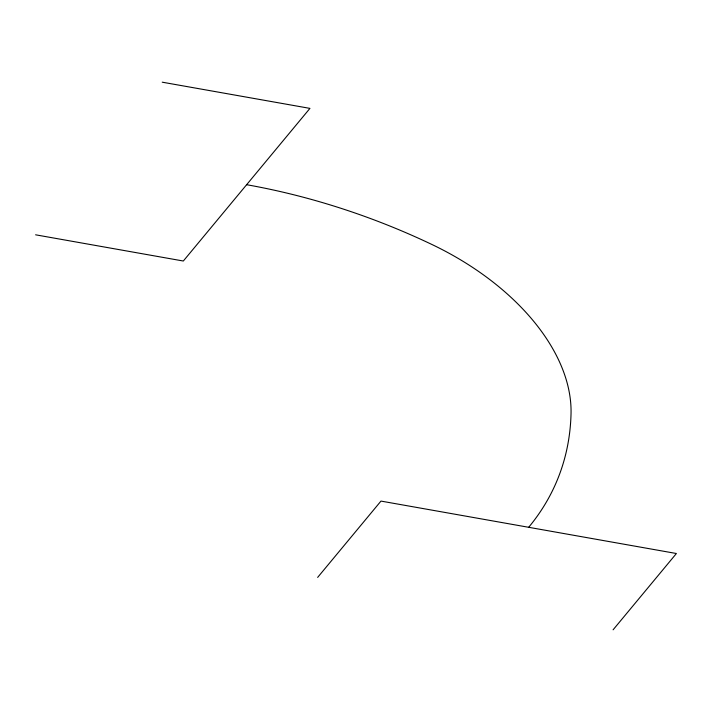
<?xml version="1.0" encoding="UTF-8"?>
<svg xmlns="http://www.w3.org/2000/svg" width="712" height="712" viewBox="0 0 712 712"><rect width="100%" height="100%" fill="white"/><g stroke="black" fill="none" stroke-linecap="round" stroke-linejoin="round"><path stroke-width="1.07" d="M317.65 577.405L380.965 501.088L676.4 553.509L613.085 629.817M162.229 82.183L309.942 108.384L183.322 261.019L35.6 234.809M246.628 184.702A463.014 287.595 22 0 1 431.686 244.376A219.563 136.384 22 0 1 571.033 413.627A463.014 287.595 22 0 1 528.678 527.298"/></g></svg>
